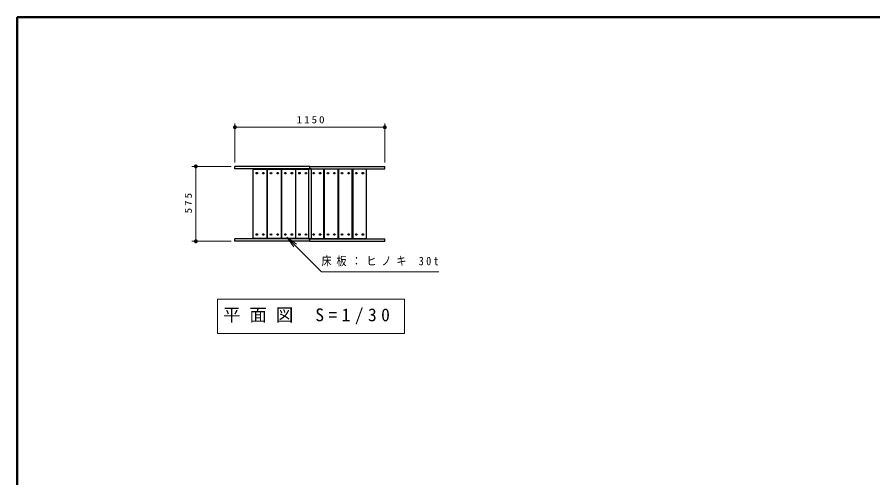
# Model space of a CAD drawing. Units: millimetres on the paper, scale 1:30. Extents: x -385 to 0, y -5 to 267.
# Drawn here: x -385 to -166.1, y 149.2 to 267 of the extents above; entities that cross this region are included whole.
import ezdxf

# ---------------------------------------------------------------- set-up
doc = ezdxf.new("R2010")
doc.units = ezdxf.units.MM
doc.layers.add('1_30', color=7, linetype='Continuous', lineweight=25)
doc.layers.add('LY_3', color=7, linetype='Continuous', lineweight=13)
doc.styles.add('ＭＳ ゴシック', font='')
doc.styles.get('ＭＳ ゴシック').set_extended_font_data('MS Gothic')

# ---------------------------------------------------------------- blocks, each defined once
blk = doc.blocks.new('filled_dot')
at = {"color": 0, "linetype": 'Continuous', "lineweight": -2, "const_width": 1.25}
blk.add_lwpolyline([(-0.625, 0, 1), (0.625, 0, 1)], format="xyb", close=True, dxfattribs=at)

msp = doc.modelspace()

# ---------------------------------------------------------------- linework, layer by layer
at = {"layer": '1_30', "lineweight": 13}
for p, q in [((-329.291, 229.83), (-329.291, 239.83)), ((-329.291, 238.83), (-290.957, 238.83)), ((-290.957, 229.83), (-290.957, 239.83)), ((-330.291, 228.83), (-340.291, 228.83)), ((-339.291, 209.663), (-339.291, 228.83)), ((-314.218, 208.249), (-315.986, 210.724)), ((-315.986, 210.724), (-313.511, 208.956)), ((-315.986, 210.724), (-313.865, 208.602)), ((-330.291, 209.663), (-340.291, 209.663)), ((-333.747, 194.86), (-333.747, 186.06)), ((-285.947, 194.86), (-333.747, 194.86)), ((-285.947, 186.06), (-285.947, 194.86)), ((-333.747, 186.06), (-285.947, 186.06))]:
    msp.add_line(p, q, dxfattribs=at)
at = {"layer": '1_30', "color": 1}
for p, q in [((-329.291, 228.197), (-329.291, 228.83)), ((-329.291, 228.197), (-329.291, 228.83)), ((-310.124, 228.83), (-329.291, 228.83)), ((-310.124, 228.197), (-329.291, 228.197)), ((-310.124, 228.197), (-310.124, 228.83)), ((-310.124, 228.83), (-290.957, 228.83)), ((-310.124, 228.197), (-310.124, 228.83)), ((-310.124, 228.197), (-310.124, 228.83)), ((-310.124, 228.197), (-310.124, 228.83)), ((-310.124, 228.197), (-290.957, 228.197)), ((-290.957, 228.197), (-290.957, 228.83)), ((-329.291, 209.663), (-329.291, 210.297)), ((-329.291, 209.663), (-329.291, 210.297)), ((-310.124, 210.297), (-329.291, 210.297)), ((-310.124, 209.663), (-310.124, 210.297)), ((-310.124, 210.297), (-290.957, 210.297)), ((-310.124, 209.663), (-310.124, 210.297)), ((-310.124, 209.663), (-310.124, 210.297)), ((-310.124, 209.663), (-310.124, 210.297)), ((-290.957, 209.663), (-290.957, 210.297)), ((-310.124, 209.663), (-329.291, 209.663)), ((-310.124, 209.663), (-290.957, 209.663))]:
    msp.add_line(p, q, dxfattribs=at)
at = {"layer": '1_30', "color": 40}
for p, q in [((-324.591, 210.58), (-324.591, 227.913)), ((-324.424, 228.08), (-321.257, 228.08)), ((-321.091, 227.913), (-321.091, 210.58)), ((-320.957, 210.58), (-320.957, 227.913)), ((-320.791, 228.08), (-317.624, 228.08)), ((-317.457, 227.913), (-317.457, 210.58)), ((-317.324, 210.58), (-317.324, 227.913)), ((-317.157, 228.08), (-313.991, 228.08)), ((-313.824, 227.913), (-313.824, 210.58)), ((-313.691, 210.58), (-313.691, 227.913)), ((-313.524, 228.08), (-310.441, 228.08)), ((-306.724, 228.08), (-309.807, 228.08)), ((-306.557, 210.58), (-306.557, 227.913)), ((-306.424, 227.913), (-306.424, 210.58)), ((-303.091, 228.08), (-306.257, 228.08)), ((-302.924, 210.58), (-302.924, 227.913)), ((-302.791, 227.913), (-302.791, 210.58)), ((-299.457, 228.08), (-302.624, 228.08)), ((-299.291, 210.58), (-299.291, 227.913)), ((-299.157, 227.913), (-299.157, 210.58)), ((-295.824, 228.08), (-298.991, 228.08)), ((-295.657, 210.58), (-295.657, 227.913)), ((-321.257, 210.413), (-324.424, 210.413)), ((-317.624, 210.413), (-320.791, 210.413)), ((-313.991, 210.413), (-317.157, 210.413)), ((-310.441, 210.413), (-313.524, 210.413)), ((-309.807, 210.413), (-306.724, 210.413)), ((-306.257, 210.413), (-303.091, 210.413)), ((-302.624, 210.413), (-299.457, 210.413)), ((-298.991, 210.413), (-295.824, 210.413))]:
    msp.add_line(p, q, dxfattribs=at)
at = {"layer": '1_30', "color": 2}
for p, q in [((-310.441, 228.197), (-310.441, 210.297)), ((-310.441, 228.197), (-309.807, 228.197)), ((-310.441, 228.197), (-309.807, 228.197)), ((-310.441, 228.197), (-309.807, 228.197)), ((-309.807, 228.197), (-310.441, 228.197)), ((-309.807, 228.197), (-310.441, 228.197)), ((-310.441, 228.197), (-309.807, 228.197)), ((-309.807, 228.197), (-309.807, 210.297)), ((-309.807, 210.297), (-310.441, 210.297)), ((-309.807, 210.297), (-310.441, 210.297)), ((-309.807, 210.297), (-310.441, 210.297)), ((-310.441, 210.297), (-309.807, 210.297)), ((-310.441, 210.297), (-309.807, 210.297)), ((-309.807, 210.297), (-310.441, 210.297))]:
    msp.add_line(p, q, dxfattribs=at)
at = {"layer": '1_30', "lineweight": 13}
msp.add_lwpolyline([(-315.986, 210.724), (-307.122, 201.859), (-277.122, 201.859)], dxfattribs=at)
at = {"layer": '1_30'}
for centre in [(-323.674, 227.08), (-322.007, 227.08), (-320.041, 227.08), (-318.374, 227.08), (-316.407, 227.08), (-314.741, 227.08), (-312.774, 227.08), (-311.107, 227.08), (-309.141, 227.08), (-307.474, 227.08), (-305.507, 227.08), (-303.841, 227.08), (-301.874, 227.08), (-300.207, 227.08), (-298.241, 227.08), (-296.574, 227.08), (-323.674, 211.413), (-322.007, 211.413), (-320.041, 211.413), (-318.374, 211.413), (-316.407, 211.413), (-314.741, 211.413), (-312.774, 211.413), (-311.107, 211.413), (-309.141, 211.413), (-307.474, 211.413), (-305.507, 211.413), (-303.841, 211.413), (-301.874, 211.413), (-300.207, 211.413), (-298.241, 211.413), (-296.574, 211.413)]:
    msp.add_circle(centre, 0.2, dxfattribs=at)
at = {"layer": '1_30', "color": 40}
for centre, start, end in [((-324.424, 227.913), 90, 180), ((-321.257, 227.913), 0, 90), ((-320.791, 227.913), 90, 180), ((-317.624, 227.913), 0, 90), ((-317.157, 227.913), 90, 180), ((-313.991, 227.913), 0, 90), ((-313.524, 227.913), 90, 180), ((-306.724, 227.913), 0, 90), ((-306.257, 227.913), 90, 180), ((-303.091, 227.913), 0, 90), ((-302.624, 227.913), 90, 180), ((-299.457, 227.913), 0, 90), ((-298.991, 227.913), 90, 180), ((-295.824, 227.913), 0, 90), ((-324.424, 210.58), 180, 270), ((-321.257, 210.58), 270, 0), ((-320.791, 210.58), 180, 270), ((-317.624, 210.58), 270, 0), ((-317.157, 210.58), 180, 270), ((-313.991, 210.58), 270, 0), ((-313.524, 210.58), 180, 270), ((-306.724, 210.58), 270, 0), ((-306.257, 210.58), 180, 270), ((-303.091, 210.58), 270, 0), ((-302.624, 210.58), 180, 270), ((-299.457, 210.58), 270, 0), ((-298.991, 210.58), 180, 270), ((-295.824, 210.58), 270, 0)]:
    msp.add_arc(centre, 0.167, start, end, dxfattribs=at)
at = {"layer": 'LY_3', "lineweight": 50}
for p, q in [((-385, 267), (-385, 0)), ((0, 267), (-385, 267))]:
    msp.add_line(p, q, dxfattribs=at)

# ---------------------------------------------------------------- block references
at = {"layer": '1_30', "lineweight": 13, "xscale": 0.4, "yscale": 0.4}
msp.add_blockref('filled_dot', (-329.291, 238.83), dxfattribs=at)
for p, rotation in [((-290.957, 238.83), 180), ((-339.291, 228.83), 270), ((-339.291, 209.663), 90)]:
    msp.add_blockref('filled_dot', p, dxfattribs=dict(at, rotation=rotation))

# ---------------------------------------------------------------- texts
at = {"layer": '1_30', "style": 'ＭＳ ゴシック'}
for s, insert, char_height, attachment_point in [('\\T1.33;\\W1.15;1150', (-309.703, 239.83), 1.833, 8), ('\\T1.5;\\W0.85;床板：ヒノキ\\~30t', (-307.122, 204.509), 2.199, 4), ('\\T1.5;平面図\\~S=1/30', (-332.347, 190.46), 3.299, 4)]:
    msp.add_mtext(s, dxfattribs=dict(at, insert=insert, char_height=char_height, attachment_point=attachment_point))
at = {"layer": '1_30', "insert": (-340.291, 219.663), "char_height": 1.833, "attachment_point": 8, "rotation": 90, "style": 'ＭＳ ゴシック'}
msp.add_mtext('\\T1.33;\\W1.15;575', dxfattribs=at)

doc.saveas('drawing.dxf')
